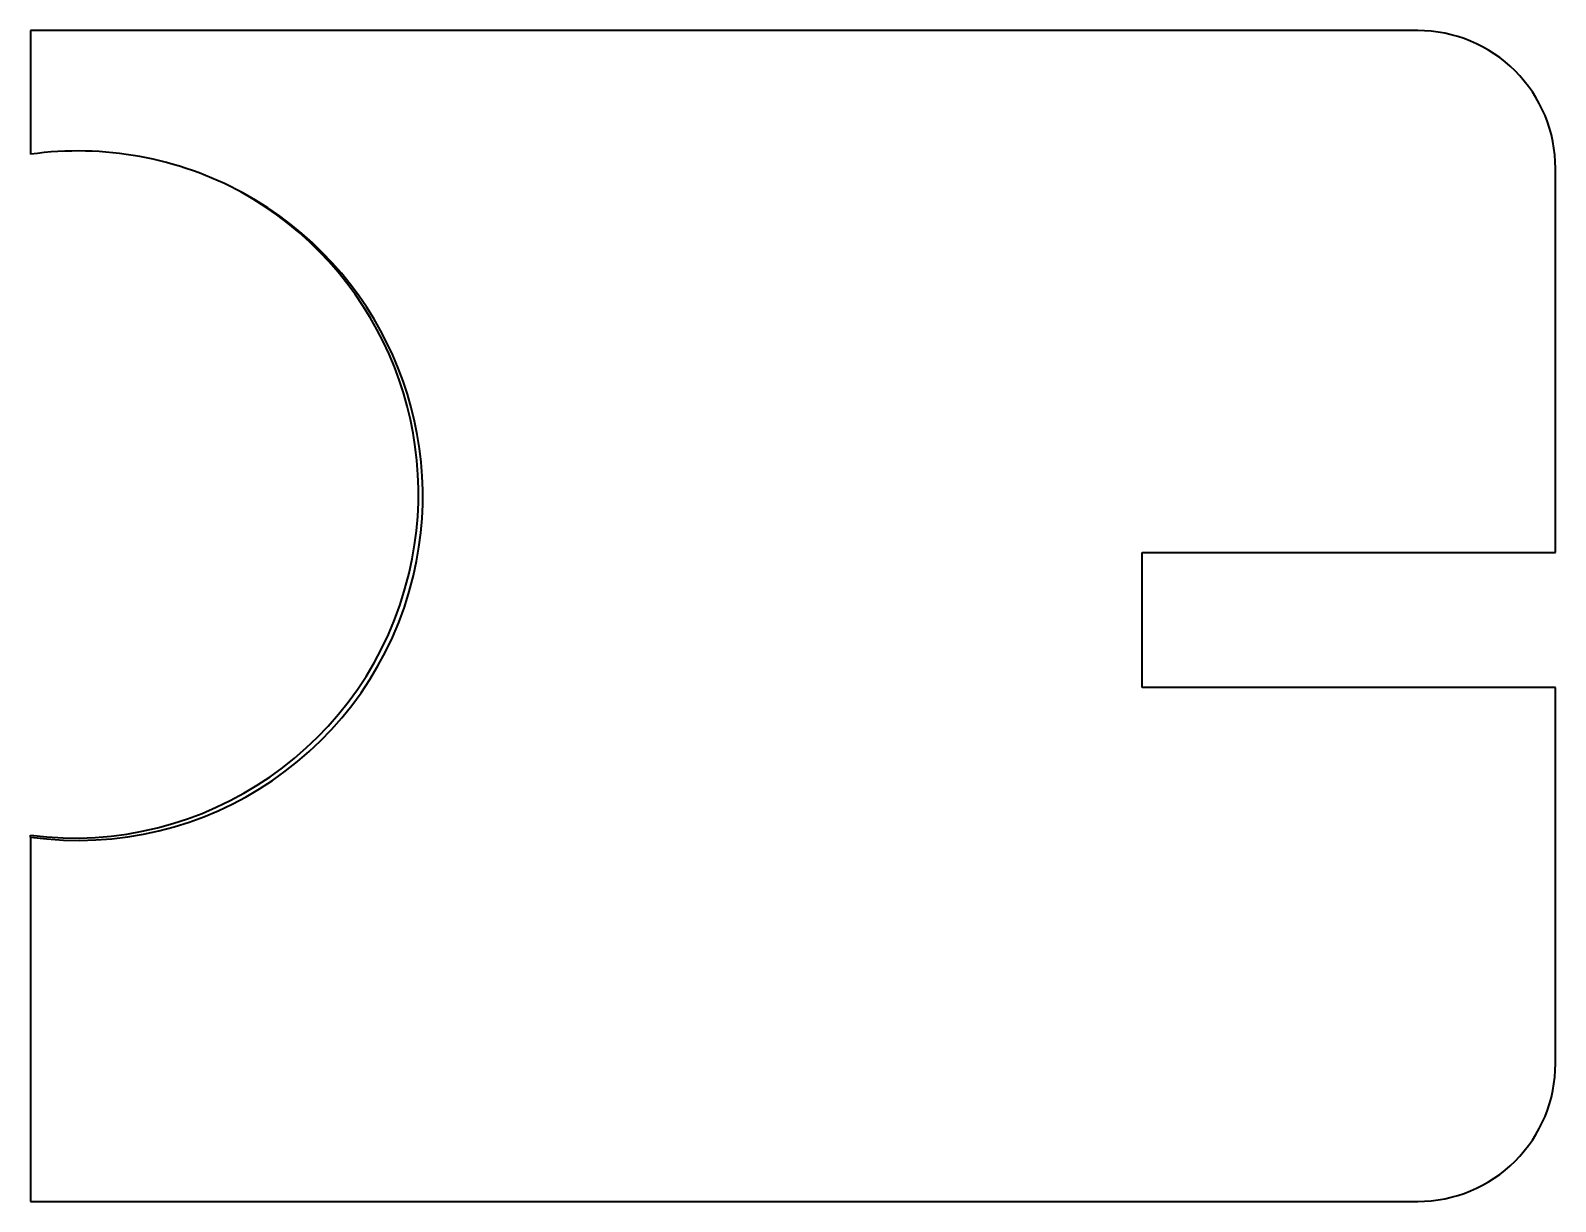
# Model space of a CAD drawing. Extents: x 111.4 to 166.8, y 150.8 to 193.3.
import ezdxf

# ---------------------------------------------------------------- set-up
doc = ezdxf.new("R2010")
doc.units = 0

msp = doc.modelspace()

# ---------------------------------------------------------------- linework, layer by layer
at = {"color": 7, "lineweight": 35, "ltscale": 0.112168}
msp.add_line((111.435776, 193.306549), (111.435776, 188.819824), dxfattribs=at)
at = {"color": 7, "lineweight": 35}
for p, q in [((161.762283, 193.306549), (111.435776, 193.306549)), ((111.435776, 150.838806), (161.762283, 150.838806))]:
    msp.add_line(p, q, dxfattribs=at)
at = {"color": 7, "lineweight": 35, "ltscale": 0.348193}
msp.add_line((166.762283, 174.378815), (166.762283, 188.306549), dxfattribs=at)
at = {"color": 7, "lineweight": 35, "ltscale": 0.375}
for p, q in [((151.762283, 174.378815), (166.762283, 174.378815)), ((166.762283, 169.47879), (151.762283, 169.47879))]:
    msp.add_line(p, q, dxfattribs=at)
at = {"color": 7, "lineweight": 35, "ltscale": 0.122501}
msp.add_line((151.762283, 169.47879), (151.762283, 174.378815), dxfattribs=at)
at = {"color": 7, "lineweight": 35, "ltscale": 0.341}
msp.add_line((166.762283, 155.838806), (166.762283, 169.47879), dxfattribs=at)
at = {"color": 7, "lineweight": 35, "ltscale": 0.001611}
msp.add_line((111.435776, 164.05545), (111.435776, 164.119873), dxfattribs=at)
at = {"color": 7, "lineweight": 35, "ltscale": 0.330416}
msp.add_line((111.435776, 164.05545), (111.435776, 150.838806), dxfattribs=at)
at = {"color": 7, "lineweight": 35}
for centre, radius, start, end in [((161.762283, 188.306549), 5, 0, 90.000003), ((113.154984, 176.425201), 12.513326, 61.427812, 97.896931), ((113.004349, 176.514465), 12.506655, 346.659265, 61.035424), ((113.160995, 176.429077), 12.506723, 346.659428, 61.443419), ((113.014175, 176.518219), 12.497946, 262.744779, 346.63199), ((113.170822, 176.432983), 12.498066, 262.02041, 346.631666), ((161.762283, 155.838806), 5, 269.999997, 360)]:
    msp.add_arc(centre, radius, start, end, dxfattribs=at)

doc.saveas('drawing.dxf')
